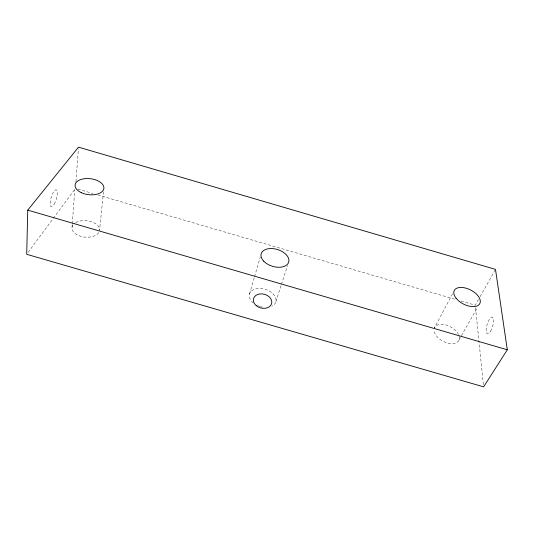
<?xml version="1.0" encoding="UTF-8"?>
<svg xmlns="http://www.w3.org/2000/svg" width="534" height="534" viewBox="0 0 534 534"><rect width="100%" height="100%" fill="white"/><g stroke="black" fill="none" stroke-linecap="round" stroke-linejoin="round"><path stroke-width="0.4" stroke-dasharray="2.67 2" d="M72.043 227.083L72.224 224.634M72.284 223.819L74.787 189.497M75.955 181.807L78.385 148.799M103.536 191.819L99.531 230.494A13.857 8.27 5.6 0 0 91.1 221.583A13.857 8.27 5.6 0 0 75.241 222.872M249.538 293.96L254.338 277.4M254.564 276.612L260.285 256.894M275.878 301.617L281.191 285.216M281.445 284.435L287.519 265.698M452.525 293.807L434.356 328.01A13.717 8.13 28.2 0 1 445.817 324.952A13.717 8.13 28.2 0 1 458.479 334.491M478.484 299.467L475.247 305.194L460.855 300.989M480.106 296.604L495.499 269.396M459.08 339.764L477.616 307.257M28.175 252.295L52.806 219.02M53.3 218.353L74.98 189.076M77.871 189.109L93.063 193.548M97.855 194.95L455.255 299.354M475.5 307.664L483.537 386.029M253.336 302.945A13.717 8.991 17.1 0 1 253.236 289.795A13.717 8.991 17.1 0 1 272.293 293.133A13.717 8.991 17.1 0 1 271.819 306.189M262.461 307.103A13.717 8.991 17.1 0 1 260.338 306.603M259.644 306.389A13.717 8.991 17.1 0 1 257.608 305.602M458.98 335.732A13.717 8.13 28.2 0 1 448.373 343.242A13.717 8.13 28.2 0 1 433.995 330.172M98.75 232.557A13.857 8.27 5.6 0 1 79.212 235.801A13.857 8.27 5.6 0 1 74.687 223.259M490.619 331.18A8.691 2.91 -73.7 0 0 492.628 317.316A8.691 2.91 -73.7 0 0 486.341 327.969A8.691 2.91 -73.7 0 0 490.619 331.18M54.274 204.035A8.784 2.677 -73.7 0 0 56.537 190.017A8.784 2.677 -73.7 0 0 50.45 200.764A8.784 2.677 -73.7 0 0 54.274 204.035"/><path stroke-width="0.8" d="M27.748 210.129L26.7 254.291L483.624 386.85L507.3 349.79L495.499 269.396L78.511 147.15L27.748 210.129L507.3 349.79M256.227 305.602A9.372 7.069 15 0 0 271.566 303.773A9.372 7.069 15 0 0 259.958 293.934A9.372 7.069 15 0 0 256.227 305.602M456.049 298.179A14.358 7.89 27 0 0 478.991 304.687A14.358 7.89 27 0 0 466.075 288.2A14.358 7.89 27 0 0 456.049 298.179M263.736 261.173A14.371 8.751 17.1 0 0 287.786 263.869A14.371 8.751 17.1 0 0 273.348 248.664A14.371 8.751 17.1 0 0 263.736 261.173M81.261 192.634A14.505 8.03 6.8 0 0 103.876 188.529A14.505 8.03 6.8 0 0 83.337 178.877A14.505 8.03 6.8 0 0 81.261 192.634"/></g></svg>
